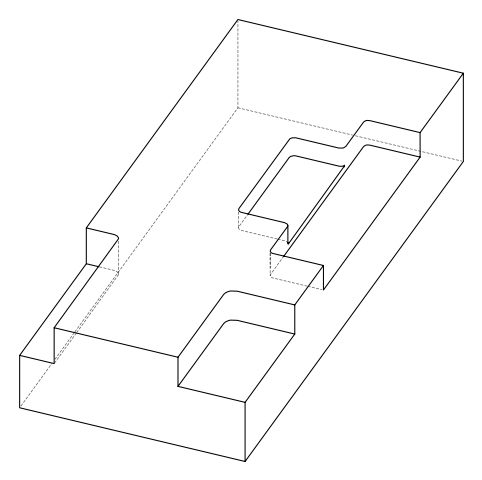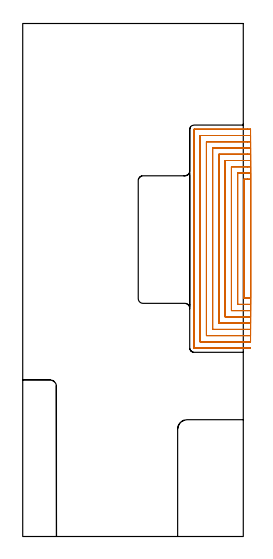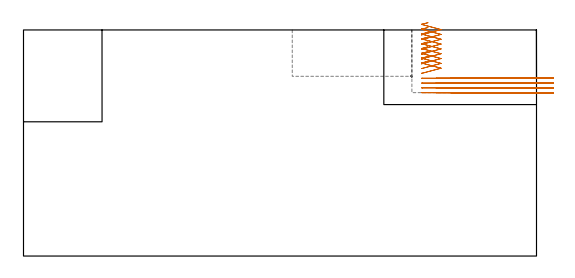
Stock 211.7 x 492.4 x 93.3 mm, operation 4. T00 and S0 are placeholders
(PLAN: 4 operations, 2 tool changes, 197.9 min)
(1 MILL_CORNER_NOTCH_RECTANGULAR | CORNER_NOTCH_RECTANGULAR | NXT0201_011 | Follow Part, ap 3, ae 75% | 18.46 min | 184345 mm3)
(2 MILL_CORNER_NOTCH_RECTANGULAR_1 | CORNER_NOTCH_RECTANGULAR_1 | UGT0201_008 | Follow Part, ap 4, ae 75% | 12.85 min | 217001 mm3)
(3 MILL_OPEN_POCKET | POCKET_OPEN | NXT0201_009 | Follow Part, ap 2, ae 75% | 127.91 min | 329521 mm3)
(4 MILL_SLOT | SLOT_PARTIAL_RECTANGULAR | NXT0201_009 | Follow Part, ap 2, ae 75% | 38.71 min | 76192 mm3)
(TOOL NXT0201_011 | ENDMILL 12mm [2P460-1200-NA 1630] | D12 FL38 Z6)
(TOOL UGT0201_008 | End Mill 16 mm | D16 FL32 Z4)
(TOOL NXT0201_009 | ENDMILL 8mm [2P460-0800-NA 1630] | D8 FL26 Z6)
(OP 4 MILL_SLOT)
G17 G21 G94 G90
T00 M6
G54
G17 G0 G90 X166.848 Y180.8 S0 M3
G43 Z103.3 H1
Z96.3
G94 G1 X164.5 Z95.671 F250.
X164.451 Z95.658
X164.407 Y180.823 Z95.644
X164.424 Y180.847 Z95.636
X164.38 Y180.879 Z95.622
X164.363 Y180.855 Z95.614
X164.339 Y180.877 Z95.605
X164.324 Y180.906 Z95.596
X164.339 Y180.877 Z95.587
X164.363 Y180.855 Z95.579
X164.38 Y180.879 Z95.571
X164.424 Y180.847 Z95.556
X164.407 Y180.823 Z95.548
X164.451 Y180.8 Z95.535
X164.5 Z95.522
X172.224 Z93.452
X164.5 Z91.382
X164.451 Z91.369
X164.407 Y180.823 Z91.356
X164.424 Y180.847 Z91.348
X164.38 Y180.879 Z91.333
X164.363 Y180.855 Z91.325
X164.339 Y180.877 Z91.316
X164.324 Y180.906 Z91.308
X164.342 Y180.878
G0 X166.848 Y180.8 Z94.308
G1 X164.5 Z93.678
X164.451 Z93.665
X164.407 Y180.823 Z93.652
X164.424 Y180.847 Z93.644
X164.38 Y180.879 Z93.629
X164.363 Y180.855 Z93.621
X164.339 Y180.877 Z93.613
X164.324 Y180.906 Z93.604
X164.339 Y180.877 Z93.595
X164.363 Y180.855 Z93.586
X164.38 Y180.879 Z93.578
X164.424 Y180.847 Z93.564
X164.407 Y180.823 Z93.556
X164.451 Y180.8 Z93.542
X164.5 Z93.529
X172.224 Z91.46
X164.5 Z89.39
X164.451 Z89.377
X164.407 Y180.823 Z89.363
X164.424 Y180.847 Z89.355
X164.38 Y180.879 Z89.341
X164.363 Y180.855 Z89.333
X164.339 Y180.877 Z89.324
X164.324 Y180.906 Z89.315
X164.342 Y180.878
G0 X166.848 Y180.8 Z92.315
G1 X164.5 Z91.686
X164.451 Z91.673
X164.407 Y180.823 Z91.66
X164.424 Y180.847 Z91.652
X164.38 Y180.879 Z91.637
X164.363 Y180.855 Z91.629
X164.339 Y180.877 Z91.62
X164.324 Y180.906 Z91.612
X164.339 Y180.877 Z91.603
X164.363 Y180.855 Z91.594
X164.38 Y180.879 Z91.586
X164.424 Y180.847 Z91.571
X164.407 Y180.823 Z91.563
X164.451 Y180.8 Z91.55
X164.5 Z91.537
X172.224 Z89.467
X164.5 Z87.398
X164.451 Z87.384
X164.407 Y180.823 Z87.371
X164.424 Y180.847 Z87.363
X164.38 Y180.879 Z87.349
X164.363 Y180.855 Z87.341
X164.339 Y180.877 Z87.332
X164.324 Y180.906 Z87.323
X164.342 Y180.878
G0 X166.848 Y180.8 Z90.323
G1 X164.5 Z89.694
X164.451 Z89.681
X164.407 Y180.823 Z89.667
X164.424 Y180.847 Z89.659
X164.38 Y180.879 Z89.645
X164.363 Y180.855 Z89.637
X164.339 Y180.877 Z89.628
X164.324 Y180.906 Z89.619
X164.339 Y180.877 Z89.61
X164.363 Y180.855 Z89.602
X164.38 Y180.879 Z89.594
X164.424 Y180.847 Z89.579
X164.407 Y180.823 Z89.571
X164.451 Y180.8 Z89.558
X164.5 Z89.545
X172.224 Z87.475
X164.5 Z85.405
X164.451 Z85.392
X164.407 Y180.823 Z85.379
X164.424 Y180.847 Z85.371
X164.38 Y180.879 Z85.356
X164.363 Y180.855 Z85.348
X164.339 Y180.877 Z85.339
X164.324 Y180.906 Z85.331
X164.342 Y180.878
G0 X166.848 Y180.8 Z88.331
G1 X164.5 Z87.702
X164.451 Z87.688
X164.407 Y180.823 Z87.675
X164.424 Y180.847 Z87.667
X164.38 Y180.879 Z87.653
X164.363 Y180.855 Z87.644
X164.339 Y180.877 Z87.636
X164.324 Y180.906 Z87.627
X164.339 Y180.877 Z87.618
X164.363 Y180.855 Z87.609
X164.38 Y180.879 Z87.601
X164.424 Y180.847 Z87.587
X164.407 Y180.823 Z87.579
X164.451 Y180.8 Z87.566
X164.5 Z87.552
X172.224 Z85.483
X164.5 Z83.413
X164.451 Z83.4
X164.407 Y180.823 Z83.387
X164.424 Y180.847 Z83.379
X164.38 Y180.879 Z83.364
X164.363 Y180.855 Z83.356
X164.339 Y180.877 Z83.347
X164.324 Y180.906 Z83.338
X164.342 Y180.878
G0 X166.848 Y180.8 Z86.338
G1 X164.5 Z85.709
X164.451 Z85.696
X164.407 Y180.823 Z85.683
X164.424 Y180.847 Z85.675
X164.38 Y180.879 Z85.66
X164.363 Y180.855 Z85.652
X164.339 Y180.877 Z85.643
X164.324 Y180.906 Z85.635
X164.339 Y180.877 Z85.626
X164.363 Y180.855 Z85.617
X164.38 Y180.879 Z85.609
X164.424 Y180.847 Z85.595
X164.407 Y180.823 Z85.586
X164.451 Y180.8 Z85.573
X164.5 Z85.56
X172.224 Z83.49
X164.5 Z81.421
X164.451 Z81.407
X164.407 Y180.823 Z81.394
X164.424 Y180.847 Z81.386
X164.38 Y180.879 Z81.372
X164.363 Y180.855 Z81.364
X164.339 Y180.877 Z81.355
X164.324 Y180.906 Z81.346
X164.342 Y180.878
G0 X166.848 Y180.8 Z84.346
G1 X164.5 Z83.717
X164.451 Z83.704
X164.407 Y180.823 Z83.69
X164.424 Y180.847 Z83.682
X164.38 Y180.879 Z83.668
X164.363 Y180.855 Z83.66
X164.339 Y180.877 Z83.651
X164.324 Y180.906 Z83.642
X164.339 Y180.877 Z83.634
X164.363 Y180.855 Z83.625
X164.38 Y180.879 Z83.617
X164.424 Y180.847 Z83.602
X164.407 Y180.823 Z83.594
X164.451 Y180.8 Z83.581
X164.5 Z83.568
X172.224 Z81.498
X164.5 Z79.428
X164.451 Z79.415
X164.407 Y180.823 Z79.402
X164.424 Y180.847 Z79.394
X164.38 Y180.879 Z79.379
X164.363 Y180.855 Z79.371
X164.339 Y180.877 Z79.363
X164.324 Y180.906 Z79.354
X164.342 Y180.878
G0 X166.848 Y180.8 Z82.354
G1 X164.5 Z81.725
X164.451 Z81.711
X164.407 Y180.823 Z81.698
X164.424 Y180.847 Z81.69
X164.38 Y180.879 Z81.676
X164.363 Y180.855 Z81.668
X164.339 Y180.877 Z81.659
X164.324 Y180.906 Z81.65
X164.339 Y180.877 Z81.641
X164.363 Y180.855 Z81.632
X164.38 Y180.879 Z81.624
X164.424 Y180.847 Z81.61
X164.407 Y180.823 Z81.602
X164.451 Y180.8 Z81.589
X164.5 Z81.575
X172.224 Z79.506
X164.5 Z77.436
X164.451 Z77.423
X164.407 Y180.823 Z77.41
X164.424 Y180.847 Z77.402
X164.38 Y180.879 Z77.387
X164.363 Y180.855 Z77.379
X164.339 Y180.877 Z77.37
X164.324 Y180.906 Z77.362
X164.342 Y180.878
G0 X166.848 Y180.8 Z80.362
G1 X164.5 Z79.732
X164.451 Z79.719
X164.407 Y180.823 Z79.706
X164.424 Y180.847 Z79.698
X164.38 Y180.879 Z79.683
X164.363 Y180.855 Z79.675
X164.339 Y180.877 Z79.666
X164.324 Y180.906 Z79.658
X164.339 Y180.877 Z79.649
X164.363 Y180.855 Z79.64
X164.38 Y180.879 Z79.632
X164.424 Y180.847 Z79.618
X164.407 Y180.823 Z79.61
X164.451 Y180.8 Z79.596
X164.5 Z79.583
X172.224 Z77.513
X164.5 Z75.444
X164.451 Z75.431
X164.407 Y180.823 Z75.417
X164.424 Y180.847 Z75.409
X164.38 Y180.879 Z75.395
X164.363 Y180.855 Z75.387
X164.339 Y180.877 Z75.378
X164.324 Y180.906 Z75.369
X164.342 Y180.878
G0 Z103.3
X166.964 Y180.8
Z96.3
G1 X164.5 Z95.64
X164.436 Z95.623
X164.409 Y180.811 Z95.615
X164.363 Y180.855 Z95.598
X164.409 Y180.811 Z95.581
X164.436 Y180.8 Z95.573
X164.5 Z95.556
X172.349 Z93.453
X164.5 Z91.35
X164.436 Z91.332
X164.409 Y180.811 Z91.325
X164.363 Y180.855 Z91.308
X164.407 Y180.823
G0 X166.964 Y180.8 Z94.308
G1 X164.5 Z93.647
X164.436 Z93.63
X164.409 Y180.811 Z93.623
X164.363 Y180.855 Z93.605
X164.409 Y180.811 Z93.588
X164.436 Y180.8 Z93.581
X164.5 Z93.563
X172.349 Z91.46
X164.5 Z89.357
X164.436 Z89.34
X164.409 Y180.811 Z89.332
X164.363 Y180.855 Z89.315
X164.407 Y180.823
G0 X166.964 Y180.8 Z92.315
G1 X164.5 Z91.655
X164.436 Z91.638
X164.409 Y180.811 Z91.63
X164.363 Y180.855 Z91.613
X164.409 Y180.811 Z91.596
X164.436 Y180.8 Z91.588
X164.5 Z91.571
X172.349 Z89.468
X164.5 Z87.365
X164.436 Z87.348
X164.409 Y180.811 Z87.34
X164.363 Y180.855 Z87.323
X164.407 Y180.823
G0 X166.964 Y180.8 Z90.323
G1 X164.5 Z89.663
X164.436 Z89.646
X164.409 Y180.811 Z89.638
X164.363 Y180.855 Z89.621
X164.409 Y180.811 Z89.604
X164.436 Y180.8 Z89.596
X164.5 Z89.579
X172.349 Z87.476
X164.5 Z85.373
X164.436 Z85.356
X164.409 Y180.811 Z85.348
X164.363 Y180.855 Z85.331
X164.407 Y180.823
G0 X166.964 Y180.8 Z88.331
G1 X164.5 Z87.671
X164.436 Z87.653
X164.409 Y180.811 Z87.646
X164.363 Y180.855 Z87.629
X164.409 Y180.811 Z87.611
X164.436 Y180.8 Z87.604
X164.5 Z87.587
X172.349 Z85.483
X164.5 Z83.38
X164.436 Z83.363
X164.409 Y180.811 Z83.356
X164.363 Y180.855 Z83.338
X164.407 Y180.823
G0 X166.964 Y180.8 Z86.338
G1 X164.5 Z85.678
X164.436 Z85.661
X164.409 Y180.811 Z85.653
X164.363 Y180.855 Z85.636
X164.409 Y180.811 Z85.619
X164.436 Y180.8 Z85.611
X164.5 Z85.594
X172.349 Z83.491
X164.5 Z81.388
X164.436 Z81.371
X164.409 Y180.811 Z81.363
X164.363 Y180.855 Z81.346
X164.407 Y180.823
G0 X166.964 Y180.8 Z84.346
G1 X164.5 Z83.686
X164.436 Z83.669
X164.409 Y180.811 Z83.661
X164.363 Y180.855 Z83.644
X164.409 Y180.811 Z83.627
X164.436 Y180.8 Z83.619
X164.5 Z83.602
X172.349 Z81.499
X164.5 Z79.396
X164.436 Z79.379
X164.409 Y180.811 Z79.371
X164.363 Y180.855 Z79.354
X164.407 Y180.823
G0 X166.964 Y180.8 Z82.354
G1 X164.5 Z81.694
X164.436 Z81.676
X164.409 Y180.811 Z81.669
X164.363 Y180.855 Z81.652
X164.409 Y180.811 Z81.634
X164.436 Y180.8 Z81.627
X164.5 Z81.61
X172.349 Z79.507
X164.5 Z77.404
X164.436 Z77.386
X164.409 Y180.811 Z77.379
X164.363 Y180.855 Z77.362
X164.407 Y180.823
G0 X166.964 Y180.8 Z80.362
G1 X164.5 Z79.701
X164.436 Z79.684
X164.409 Y180.811 Z79.676
X164.363 Y180.855 Z79.659
X164.409 Y180.811 Z79.642
X164.436 Y180.8 Z79.634
X164.5 Z79.617
X172.349 Z77.514
X164.5 Z75.411
X164.436 Z75.394
X164.409 Y180.811 Z75.386
X164.363 Y180.855 Z75.369
X164.407 Y180.823
G0 Z103.3
X218.7 Y342.9
Z73.377
G1 X215.7
X212.3 F500.
Y228.8
X215.7
X218.7 F250.
Y348.9
X215.7
X206.3 F500.
Y222.8
X215.7
X218.7 F250.
Y354.9
X215.7
X200.3 F500.
Y216.8
X215.7
X218.7 F250.
Y360.9
X215.7
X194.3 F500.
Y210.8
X215.7
X218.7 F250.
Y366.9
X215.7
X188.3 F500.
Y204.8
X215.7
X218.7 F250.
Y372.9
X215.7
X182.3 F500.
Y198.8
X215.7
X218.7 F250.
Y378.9
X215.7
X176.3 F500.
Y192.8
X215.7
X218.7 F250.
Y384.9
X215.7
X170.3 F500.
Y186.8
X215.7
X218.7 F250.
Y390.9
X215.7
X164.5 F500.
G3 X164.3 Y390.7 R0.2
G1 Y181.
G3 X164.5 Y180.8 R0.2
G1 X215.7
X218.7 F250.
G0 Y342.9 Z71.385
G1 X215.7
X212.3 F500.
Y228.8
X215.7
X218.7 F250.
Y348.9
X215.7
X206.3 F500.
Y222.8
X215.7
X218.7 F250.
Y354.9
X215.7
X200.3 F500.
Y216.8
X215.7
X218.7 F250.
Y360.9
X215.7
X194.3 F500.
Y210.8
X215.7
X218.7 F250.
Y366.9
X215.7
X188.3 F500.
Y204.8
X215.7
X218.7 F250.
Y372.9
X215.7
X182.3 F500.
Y198.8
X215.7
X218.7 F250.
Y378.9
X215.7
X176.3 F500.
Y192.8
X215.7
X218.7 F250.
Y384.9
X215.7
X170.3 F500.
Y186.8
X215.7
X218.7 F250.
Y390.9
X215.7
X164.5 F500.
G3 X164.3 Y390.7 R0.2
G1 Y181.
G3 X164.5 Y180.8 R0.2
G1 X215.7
X218.7 F250.
G0 Y342.9 Z69.392
G1 X215.7
X212.3 F500.
Y228.8
X215.7
X218.7 F250.
Y348.9
X215.7
X206.3 F500.
Y222.8
X215.7
X218.7 F250.
Y354.9
X215.7
X200.3 F500.
Y216.8
X215.7
X218.7 F250.
Y360.9
X215.7
X194.3 F500.
Y210.8
X215.7
X218.7 F250.
Y366.9
X215.7
X188.3 F500.
Y204.8
X215.7
X218.7 F250.
Y372.9
X215.7
X182.3 F500.
Y198.8
X215.7
X218.7 F250.
Y378.9
X215.7
X176.3 F500.
Y192.8
X215.7
X218.7 F250.
Y384.9
X215.7
X170.3 F500.
Y186.8
X215.7
X218.7 F250.
Y390.9
X215.7
X164.5 F500.
G3 X164.3 Y390.7 R0.2
G1 Y181.
G3 X164.5 Y180.8 R0.2
G1 X215.7
X218.7 F250.
G0 Y342.9 Z67.4
G1 X215.7
X212.3 F500.
Y228.8
X215.7
X218.7 F250.
Y348.9
X215.7
X206.3 F500.
Y222.8
X215.7
X218.7 F250.
Y354.9
X215.7
X200.3 F500.
Y216.8
X215.7
X218.7 F250.
Y360.9
X215.7
X194.3 F500.
Y210.8
X215.7
X218.7 F250.
Y366.9
X215.7
X188.3 F500.
Y204.8
X215.7
X218.7 F250.
Y372.9
X215.7
X182.3 F500.
Y198.8
X215.7
X218.7 F250.
Y378.9
X215.7
X176.3 F500.
Y192.8
X215.7
X218.7 F250.
Y384.9
X215.7
X170.3 F500.
Y186.8
X215.7
X218.7 F250.
Y390.9
X215.7
X164.5 F500.
G3 X164.3 Y390.7 R0.2
G1 Y181.
G3 X164.5 Y180.8 R0.2
G1 X215.7
X218.7 F250.
G0 Z103.3
M5
M2
